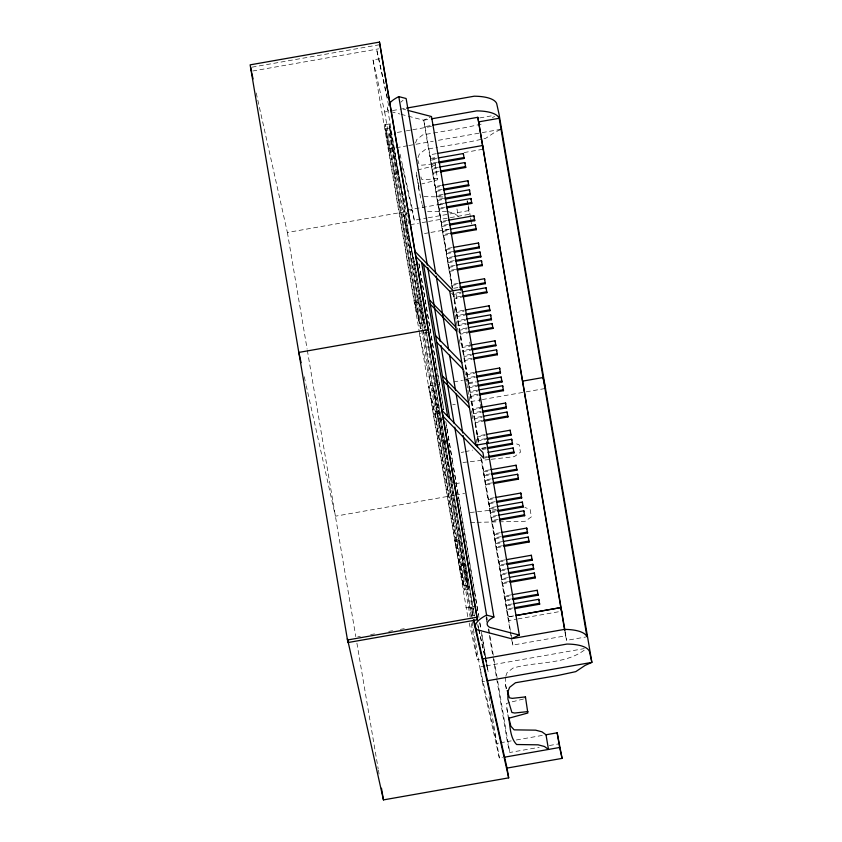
<?xml version="1.0" encoding="UTF-8"?>
<svg xmlns="http://www.w3.org/2000/svg" width="842" height="842" viewBox="0 0 842 842"><rect width="100%" height="100%" fill="white"/><g stroke="black" fill="none" stroke-linecap="round" stroke-linejoin="round"><path stroke-width="0.63" stroke-dasharray="4.21 3.16" d="M417.685 159.77L419.127 164.611L421.958 165.179L435.177 163.706L435.093 165.137L431.325 166.527L416.053 170.368L418.99 190.197L421.958 203.543M435.177 163.706L437.577 179.82L421.926 183.893M418.537 185.04L418.99 190.197M415.538 142.94L416.853 139.467L422.737 134.888L465.321 127.584L483.024 123.763M418.021 157.622L419.337 154.139L425.221 149.56L437.608 147.266M505.81 676.126L507.116 672.653L513.01 668.074C536.638 661.159 564.487 665.096 584.895 649.708M401.118 114.323L423.673 120.217L430.399 117.08M492.381 117.522L494.622 116.522M500.485 129.689L494.864 132.205L485.508 138.446L467.805 142.256L438.85 147.034M523.482 699.018L510.905 702.133M509.715 702.396L506.316 703.554L508.221 717.268M461.29 452.459L463.816 451.933M465.079 451.68L472.657 450.112M481.498 448.281L486.55 447.228M508.105 616.912L514.536 615.776L508.094 616.87L508.915 620.512L516.63 619.154M251.99 67.171L380.037 44.637M252.632 71.023L378.637 48.847M467.763 616.66L373.017 59.908L380.289 58.635M373.017 59.908L384.657 111.965L389.878 111.049M392.435 110.597L398.813 109.471M400.097 109.249L405.202 108.344M385.089 124.742L389.193 124.027M451.975 287.427L423.673 120.217L430.136 119.069M385.783 128.71L389.888 127.995M423.673 120.217L425.094 126.584L431.525 125.447M471.246 616.428L389.541 133.794L393.709 133.068M397.329 132.426L405.065 131.068M406.349 130.836L411.506 129.931M412.791 129.71L432.125 126.311M479.793 117.922L492.675 115.649M388.625 148.676L392.73 147.95A37.553 0.642 80 0 1 389.741 126.174A37.553 0.642 80 0 1 398.498 173.736L394.382 174.462A37.553 0.642 80 0 0 385.636 126.9A37.553 0.642 80 0 0 388.625 148.676L414.706 302.741L420.474 328.527L424.578 327.801L418.811 302.015L392.73 147.95M407.496 145.75L392.025 148.476L408.823 223.625M408.78 145.529L433.272 141.214M438.429 140.309L480.982 132.826M482.266 132.594L501.6 129.194M436.303 153.665L429.873 154.802L452.533 287.511M430.683 158.443L437.114 157.307M464.121 152.56L483.403 149.171M436.872 158.191L430.578 159.296L430.788 160.212L437.082 159.096M437.556 162.201L431.262 163.306L431.462 164.222L437.756 163.116M394.119 173.326L398.224 172.599L396.74 163.948A33.501 0.579 80 0 0 390.372 129.921A33.501 0.579 80 0 0 391.772 141.73L393.077 149.571L388.972 150.297L387.667 142.445A33.501 0.579 80 0 1 386.267 130.636A33.501 0.579 80 0 1 392.635 164.674L419.537 323.444L423.642 322.718L398.224 172.599M438.398 167.211L432.114 168.316L432.314 169.231L438.608 168.116M439.082 171.221L432.788 172.326L432.988 173.242L439.282 172.126M441.482 185.398L435.188 186.503L435.388 187.419L441.682 186.314M442.166 189.408L435.872 190.524L436.072 191.429L442.366 190.324M443.008 194.418L436.714 195.523L436.924 196.439L443.208 195.333M443.692 198.428L437.398 199.533L437.598 200.449L443.892 199.344M444.481 203.132L438.187 204.238L438.398 205.153L444.692 204.038M407.665 210.037L444.113 203.627M256.21 92.999L287.385 232.476L408.749 211.121M410.043 210.889L412.622 210.437L414.275 220.225L427.083 217.973M472.33 618.828L403.771 214.426L407.886 213.7M445.165 207.143L438.871 208.248L439.071 209.163L445.365 208.058M406.886 219.794L404.834 220.162L415.348 267.198L425.61 327.822M428.368 217.741L469.341 210.532L470.373 216.647M410.264 224.688L418.379 223.267M422.116 222.604L427.273 221.699M428.567 221.467L469.383 214.289L467.931 205.732M447.407 220.404L441.113 221.509L441.324 222.425L447.607 221.32M448.091 224.414L441.797 225.519L441.997 226.435L448.291 225.33M424.536 233.529L429.652 232.624M430.925 232.403L448.818 229.256M448.933 229.424L442.639 230.529L442.85 231.445L449.133 230.34M449.617 233.434L443.324 234.539L443.523 235.455L449.817 234.35M452.017 247.611L445.723 248.727L445.923 249.632L452.217 248.527M452.691 251.632L446.397 252.737L446.607 253.642L452.901 252.537M453.543 256.631L447.249 257.747L447.449 258.652L453.743 257.547M403.771 214.426L414.98 264.567L418.064 264.03M454.217 260.641L447.923 261.757L448.133 262.662L454.427 261.557M455.017 265.346L448.723 266.451L448.923 267.367L455.217 266.261M455.701 269.356L449.407 270.461L449.607 271.377L455.901 270.271M458.069 283.386L451.775 284.491L451.986 285.406L458.269 284.291M453.712 288.28L458.753 287.396M460.858 292.185L453.301 293.511L453.512 294.426L461.058 293.09M414.706 302.741L418.811 302.015M461.532 296.195L453.985 297.521L454.185 298.436L461.742 297.1M463.91 310.224L456.353 311.551L456.564 312.456L464.11 311.13M464.584 314.234L457.038 315.561L457.238 316.466L464.795 315.14M465.437 319.244L457.89 320.57L458.09 321.476L465.637 320.149M466.121 323.254L458.564 324.58L458.764 325.486L466.321 324.159M427.694 332.38L419.4 333.842L431.03 385.899L441.113 384.12M466.91 327.948L459.364 329.285L459.564 330.19L467.11 328.864M467.594 331.969L460.037 333.295L460.248 334.2L467.794 332.874M469.836 345.231L462.29 346.557L462.49 347.462L470.036 346.136M470.52 349.241L462.963 350.567L463.163 351.472L470.72 350.146M471.362 354.25L463.816 355.577L464.016 356.482L471.562 355.156M472.046 358.26L464.489 359.587L464.689 360.492L472.246 359.166M474.446 372.438L466.889 373.764L467.1 374.679L474.646 373.343M475.12 376.448L467.573 377.774L467.773 378.69L475.33 377.353M428.81 386.057L432.925 385.341L438.682 411.128L434.577 411.854L428.81 386.057L456.648 549.91A33.501 0.579 80 0 0 463.016 583.948A33.501 0.579 80 0 0 461.616 572.139L434.893 414.18L429.746 391.141L433.851 390.425L439.008 413.454L465.721 571.413A33.501 0.579 80 0 1 467.121 583.222A33.501 0.579 80 0 1 460.753 549.194L432.925 385.341M453.701 381.91L462.521 380.352M463.784 380.131L467.563 379.468L469.794 389.478M468.415 382.784L475.972 381.458M468.626 383.689L476.172 382.363M476.646 385.468L469.099 386.794L469.299 387.709L476.856 386.373M477.446 390.172L469.889 391.498L470.099 392.404L477.646 391.077M478.119 394.182L470.573 395.508L470.773 396.414L478.33 395.087M438.493 407.275L435.914 407.728L451.575 477.782M452.67 404.781L455.248 404.328M470.72 401.602L481.035 399.792M482.329 399.561L524.871 392.077M526.155 391.846L545.5 388.446M434.893 414.18L439.008 413.454M480.372 407.444L472.815 408.77L473.025 409.675L480.572 408.349M438.345 418.611L442.45 417.885M481.045 411.454L473.499 412.78L473.699 413.696L481.256 412.359M438.682 420.116L442.797 419.39M481.898 416.464L474.341 417.79L474.551 418.695L482.098 417.369M482.571 420.474L475.025 421.8L475.225 422.705L482.782 421.379M484.971 434.651L477.425 435.977L477.625 436.893L485.181 435.556M485.655 438.661L478.109 439.987L478.309 440.903L485.855 439.577M482.15 448.565L485.918 447.902M482.35 449.481L486.129 448.818M484.876 457.059L487.402 456.617M485.087 457.964L487.602 457.522M489.644 469.878L483.35 470.983L483.55 471.899L489.844 470.783M490.318 473.888L484.034 474.993L484.234 475.909L490.528 474.804M455.312 483.74L462.269 482.519M491.17 478.898L484.876 480.003L485.076 480.919L491.37 479.803M491.854 482.908L485.56 484.013L485.76 484.929L492.054 483.813M454.248 495.275L335.411 516.188L306.246 385.689M455.543 495.054L464.584 493.465M494.349 497.696L488.065 498.811L488.265 499.716L494.559 498.611M495.033 501.706L488.739 502.821L488.939 503.727L495.233 502.621M495.885 506.716L489.591 507.821L489.791 508.736L496.085 507.631M496.559 510.726L490.265 511.841L490.476 512.746L496.759 511.641M497.359 515.43L491.065 516.535L491.265 517.451L497.559 516.346M498.032 519.44L491.739 520.545L491.949 521.461L498.243 520.356M500.285 532.702L493.991 533.817L494.191 534.723L500.485 533.617M455.164 541.259L459.269 540.543M500.958 536.712L494.664 537.827L494.875 538.733L501.158 537.628M501.811 541.722L495.517 542.827L495.717 543.743L502.011 542.637M502.485 545.732L496.191 546.847L496.401 547.753L502.685 546.647M460.311 564.298L464.416 563.572M460.658 565.919L464.763 565.192A37.553 0.642 80 0 1 467.752 586.958A37.553 0.642 80 0 1 459.006 539.406L454.89 540.122A37.553 0.642 80 0 0 463.647 587.684A37.553 0.642 80 0 0 460.658 565.919L434.577 411.854M504.884 559.919L498.59 561.025L498.801 561.93L505.095 560.825M505.568 563.929L499.274 565.035L499.474 565.94L505.768 564.835M506.41 568.929L500.116 570.045L500.327 570.95L506.621 569.845M507.094 572.949L500.801 574.055L501.001 574.96L507.294 573.855M507.884 577.644L501.6 578.759L501.8 579.664L508.094 578.559M463.5 585.874L467.605 585.148M508.568 581.654L502.274 582.769L502.474 583.674L508.768 582.569M464.195 589.842L468.299 589.116M510.81 594.926L504.516 596.031L504.726 596.936L511.02 595.831M511.494 598.936L505.2 600.041L505.4 600.946L511.694 599.841M465.773 607.777L474.078 606.314M512.336 603.935L506.053 605.051L506.252 605.956L512.546 604.851M513.02 607.956L506.726 609.061L506.926 609.966L513.22 608.861M357.734 636.857L360.323 636.405M370.648 634.584L374.522 633.9M388.73 631.405L392.604 630.721M400.35 629.363L404.223 628.679M517.914 618.923L561.635 611.229M511.736 639.994L512.873 645.088L565.603 635.815L566.613 640.362L585.674 637.015M469.183 623.006L477.414 659.823L479.498 659.454M484.96 666.075L479.803 666.98L496.885 743.412L499.211 743.002M486.255 665.854L584.232 648.614M472.12 621.617L482.287 681.662L485.424 681.104M500.369 742.791L511.189 740.886M516.346 739.981L546.005 734.771M489.328 635.278L507.326 741.57L509.768 752.485L539.154 747.317M549.384 745.517L558.33 743.949M482.287 681.662L499.369 758.084L502.506 757.526M437.661 178.378L424.442 179.851L421.61 179.283L420.895 176.862M462.984 462.479L489.928 459.437M491.212 459.29L514.304 456.68L520.451 452.249L519.209 444.913L513.925 442.839M470.152 512.536L497.096 509.494M470.52 522.461L475.73 522.345M477.035 522.324L497.885 521.872M499.18 521.84L525.24 521.272L531.386 516.841L530.144 509.505L524.861 507.431M423.852 196.66L442.829 196.933M427.599 211.353L446.576 211.626M403.297 109.186L405.749 109.828M391.088 111.712L399.866 113.996M447.849 211.647L454.164 213.31L458.216 216.257L456.764 207.69M451.522 293.174L456.88 298.678L456.017 293.616M505.368 677.284L505.421 684.472L506.863 689.314M422.221 204.743L423.094 207.711M467.173 200.828L467.984 204.469M468.257 205.68L469.341 210.532M470.741 220.351L471.552 223.993M416.506 175.525L419.737 190.071M387.457 97.83L376.584 49.215L389.309 108.502M400.034 154.139L412.622 210.437M402.16 166L414.275 220.225M418.884 263.925L423.6 290.985M389.541 133.794L405.77 206.395M423.642 322.718L418.495 299.689L414.39 300.415L419.537 323.444M506.779 708.711L508.41 716.047M451.859 479.056L452.712 482.876M477.793 624.48L478.645 628.29M478.93 629.563L484.897 656.265M485.181 657.539L487.171 666.432L481.487 632.889M477.856 625.785L478.414 628.29M478.698 629.542L488.223 672.169L486.255 660.538M472.983 615.744L470.994 606.85L472.446 615.418M304.246 376.732L305.962 384.405M565.098 631.384L566.613 640.362M564.95 631.963L565.603 635.815M470.583 217.868L471.204 221.541M467.1 200.838L467.72 204.511M469.71 342.105L470.373 345.999M479.151 397.845L480.024 403.034M480.245 404.328L480.898 408.223M453.406 292.669L478.972 443.681M481.603 459.174L508.915 620.512M425.094 126.584L452.459 288.501M453.101 292.006L478.74 443.46M481.371 458.995L510.926 633.542M511.136 634.826L512.873 645.088M452.859 292.616L478.319 442.987M480.729 457.248L511.452 638.72M454.154 308.688L455.027 313.866M455.248 315.161L456.122 320.328M456.343 321.623L457.217 326.791M457.438 328.085L458.09 331.969M459.406 339.726L460.058 343.61M464.658 370.764L465.531 375.932M465.752 377.227L466.626 382.405M466.847 383.699L467.72 388.867M467.942 390.162L468.815 395.33M469.036 396.624L469.699 400.508M471.446 410.854L471.888 413.433M472.099 414.727L472.762 418.611M476.267 439.303L476.919 443.176M505.421 684.472L506.242 689.366M486.718 616.376L487.381 620.27M488.918 629.342L493.749 657.865M493.959 659.16L497.475 679.894M497.696 681.189L509.768 752.485M486.255 617.133L486.697 619.723M488.234 628.795L489.107 633.984M486.108 617.933L486.981 623.112M419.095 263.851L443.808 409.843M445.776 421.474L453.217 465.405M453.659 468.026L479.035 617.902M479.908 623.069L481.224 630.826M481.445 632.11L486.034 659.244M423.821 292.269L435.177 359.355M435.398 360.65L440.419 390.32M440.64 391.604L443.692 409.665M446.313 425.147L446.755 427.725M446.976 429.02L451.996 458.69M452.217 459.985L453.091 465.142M453.533 467.763L458.774 498.727M458.995 500.011L464.016 529.692M464.237 530.976L474.499 591.61M474.72 592.894L475.593 598.062M475.814 599.346L478.435 614.828M479.74 622.575L480.614 627.732M434.998 377.858L435.661 381.742M445.534 440.082L446.197 443.966M488.992 696.744L499.369 758.084M414.98 264.567L426.136 330.464M426.357 331.759L449.544 468.71M449.775 470.047L474.488 616.039M425.831 329.117L474.32 615.555M387.615 108.881L425.136 330.548M425.357 331.843L473.415 615.734M384.657 111.965L421.41 329.043M421.632 330.338L470.194 617.186M471.288 623.648L477.414 659.823M394.382 174.462L420.474 328.527M287.385 232.476L307.12 349.072M307.341 350.367L355.819 636.668M356.913 643.141L378.184 768.809M378.405 770.104L379.058 773.987M388.583 111.049A38.511 13.535 -9.6 0 1 388.225 105.292M400.855 102.229A23.25 8.167 -9.6 0 1 403.055 100.335"/><path stroke-width="1.26" d="M525.366 698.323L525.44 696.892L512.22 698.365L509.399 697.797L507.231 690.524M525.44 696.892L527.85 713.006L508.8 718.226C510.263 727.014 510.115 737.781 516.609 744.517L538.112 744.833L544.437 746.496L548.489 749.443L546.005 734.771L541.953 731.824L535.628 730.161L514.115 729.846L510.883 726.225L508.673 717.247M454.754 427.157L486.581 615.113A38.511 13.535 -9.6 0 0 476.372 629.563L511.452 638.72L519.303 635.068L486.613 441.924M515.82 615.555L560.825 607.587L561.835 612.145M379.468 42.1L250.127 64.855L347.493 639.994L348.062 642.53L477.414 619.765L379.468 42.1L477.414 619.765M406.486 108.123L474.204 96.209A38.143 13.398 -9.6 0 1 496.685 103.598L499.117 114.523L591.873 662.38L585.127 665.391L575.77 671.632L558.067 675.442L515.493 682.746L509.599 687.325L507.852 691.966L507.905 699.144L511.883 712.469L514.704 713.037L527.934 711.564M431.43 118.848L476.688 110.881A38.143 13.398 -9.6 0 1 499.169 118.28L586.948 636.784A38.143 13.398 -9.6 0 0 564.466 629.395L511.452 638.72M432.809 125.226L477.814 117.301L564.877 630.1M478.835 121.848L499.169 118.28M437.587 153.444L482.592 145.519L483.613 150.076M438.135 157.97L463.3 153.539L463.51 154.454M438.808 161.98L463.984 157.549L464.184 158.464L439.019 162.895M439.661 166.99L464.826 162.559L465.037 163.474M440.334 171L465.51 166.569L465.71 167.484L440.545 171.905M442.745 185.177L467.91 180.746L468.11 181.661M443.418 189.187L468.594 184.766L468.794 185.672L443.618 190.103M444.271 194.197L469.436 189.766L469.636 190.681M444.944 198.207L470.12 193.776L470.32 194.691L445.144 199.122M445.744 202.911L470.91 198.48L471.12 199.396M446.418 206.921L471.594 202.49L471.794 203.406L446.628 207.837M448.67 220.183L473.835 215.752L474.035 216.668M449.344 224.193L474.52 219.762L474.72 220.678L449.544 225.109M450.196 229.203L475.362 224.772L475.572 225.688M450.87 233.213L476.046 228.782L476.246 229.698L451.08 234.129M453.27 247.39L478.445 242.97L478.645 243.875M453.954 251.4L479.119 246.98L479.33 247.885L454.154 252.316M454.796 256.41L479.972 251.99L480.172 252.895M455.48 260.42L480.645 256L480.856 256.905L455.68 261.336M456.28 265.125L481.445 260.694L481.645 261.609M456.953 269.135L482.129 264.704L482.329 265.619L457.153 270.05M459.332 283.165L484.497 278.734L484.708 279.649M460.006 287.175L485.181 282.744L485.381 283.659L460.216 288.08M449.765 291.364L462.09 289.195L488.139 443.081L475.814 445.25L449.765 291.364L415.916 256.568M462.111 291.963L486.023 287.753L486.234 288.669M462.795 295.974L486.708 291.764L486.908 292.679L462.995 296.879M465.173 310.003L489.076 305.793L489.286 306.698M465.847 314.013L489.76 309.803L489.96 310.709L466.047 314.919M466.7 319.023L490.612 314.813L490.812 315.718M428.157 329.664L298.815 352.419L301.099 362.66M467.373 323.033L491.286 318.823L491.486 319.728L467.573 323.938M468.173 327.727L492.086 323.528L492.286 324.433M468.847 331.737L492.759 327.538L492.97 328.443L469.057 332.653M471.099 345.01L495.012 340.8L495.212 341.705M471.773 349.02L495.685 344.81L495.885 345.715L471.973 349.925M472.625 354.019L496.538 349.819L496.738 350.725M473.299 358.039L497.212 353.829L497.412 354.735L473.509 358.945M475.698 372.217L499.611 368.007L499.822 368.922M476.383 376.227L500.295 372.017L500.495 372.932L476.583 377.132M477.225 381.237L501.137 377.027L501.348 377.932M477.909 385.247L501.821 381.037L502.021 381.952L478.109 386.152M522.724 381.11L543.058 377.532L545.5 388.446M478.709 389.951L502.611 385.741L502.821 386.646M479.382 393.961L503.295 389.751L503.495 390.656L479.582 394.866M481.624 407.223L505.537 403.013L505.747 403.918M482.308 411.233L506.221 407.023L506.421 407.938L482.508 412.138M483.15 416.243L507.063 412.033L507.273 412.938M483.834 420.253L507.747 416.043L507.947 416.948L484.034 421.158M486.234 434.43L510.147 430.22L510.347 431.136M486.918 438.44L510.82 434.23L511.031 435.146L487.118 439.356M486.508 443.671L511.673 439.24L511.873 440.155M487.181 447.681L512.357 443.25L512.557 444.166L487.381 448.586M487.981 452.386L513.146 447.955L513.357 448.86M488.655 456.396L513.831 451.965L514.03 452.88L488.865 457.301M490.907 469.657L516.072 465.226L516.272 466.142M491.581 473.667L516.756 469.236L516.956 470.152L491.781 474.583M492.433 478.677L517.598 474.246L517.798 475.162M493.107 482.687L518.283 478.256L518.483 479.172L493.307 483.592M495.612 497.475L520.788 493.054L520.987 493.959M496.296 501.485L521.461 497.064L521.661 497.969L496.496 502.4M497.138 506.495L522.314 502.064L522.514 502.979M497.822 510.505L522.987 506.084L523.187 506.989L498.022 511.42M498.611 515.209L523.787 510.778L523.987 511.694M499.295 519.219L524.461 514.788L524.671 515.704L499.495 520.135M501.537 532.481L526.713 528.06L526.913 528.965M502.221 536.491L527.387 532.07L527.587 532.975L502.421 537.407M503.063 541.501L528.239 537.07L528.439 537.985M503.748 545.511L528.913 541.09L529.123 541.995L503.948 546.426M506.147 559.698L531.313 555.267L531.523 556.173M506.821 563.708L531.997 559.277L532.197 560.183L507.031 564.614M507.673 568.708L532.839 564.287L533.049 565.192M508.347 572.728L533.523 568.297L533.723 569.203L508.557 573.634M509.147 577.423L534.323 573.002L534.523 573.907M509.831 581.433L534.996 577.012L535.196 577.917L510.031 582.348M512.073 594.694L537.238 590.274L537.449 591.179M512.746 598.715L537.922 594.284L538.122 595.189L512.957 599.62M513.599 603.714L538.764 599.293L538.975 600.199M514.283 607.724L539.448 603.304L539.648 604.209L514.483 608.64M347.493 639.994L476.846 617.228M515.809 615.513L560.825 607.587M482.624 658.907L566.95 644.067A38.143 13.398 -9.6 0 1 589.432 651.466L591.873 662.38L487.507 680.746M546.005 734.771L557.162 732.803L562.088 758.389L507.031 768.083L473.835 619.554M504.59 757.168L559.646 747.475L562.088 758.389M348.062 642.53L347.409 638.678L383.447 799.9L508.684 777.861L507.031 768.083M390.004 102.777A38.511 13.535 -9.6 0 1 398.792 96.609L406.128 98.514L435.756 273.513M408.202 110.47L431.525 116.554L460.932 290.258M486.581 615.113L493.907 617.028A23.25 8.167 -9.6 0 0 489.844 627.385L519.303 635.068M415.064 251.495L453.291 290.806M429.588 300.078L455.806 327.043M430.283 304.194L456.501 331.148M435.619 335.748L461.848 362.713M436.724 342.262L462.942 369.217M442.439 375.995L468.657 402.95M443.239 380.752L469.457 407.707M441.976 410.443L482.929 452.564L483.908 458.311L442.945 416.201M473.509 620.48L508.684 777.861M251.632 72.528L253.063 78.927M477.814 117.301L564.729 630.679M463.3 153.539L464.184 158.464M464.826 162.559L465.71 167.484M467.91 180.746L468.794 185.672M469.436 189.766L470.32 194.691M470.91 198.48L471.794 203.406M473.835 215.752L474.72 220.678M475.362 224.772L476.246 229.698M478.445 242.97L479.33 247.885M479.972 251.99L480.856 256.905M481.445 260.694L482.329 265.619M484.497 278.734L485.381 283.659M486.023 287.753L486.908 292.679M489.076 305.793L489.96 310.709M490.612 314.813L491.486 319.728M492.086 323.528L492.97 328.443M495.012 340.8L495.885 345.715M496.538 349.819L497.412 354.735M499.611 368.007L500.495 372.932M501.137 377.027L502.021 381.952M502.611 385.741L503.495 390.656M505.537 403.013L506.421 407.938M507.063 412.033L507.947 416.948M510.147 430.22L511.031 435.146M511.673 439.24L512.557 444.166M513.146 447.955L514.03 452.88M516.072 465.226L516.956 470.152M517.598 474.246L518.483 479.172M520.788 493.054L521.661 497.969M522.314 502.064L523.187 506.989M523.787 510.778L524.671 515.704M526.713 528.06L527.587 532.975M528.239 537.07L529.123 541.995M531.313 555.267L532.197 560.183M532.839 564.287L533.723 569.203M534.323 573.002L535.196 577.917M537.238 590.274L538.122 595.189M538.764 599.293L539.648 604.209M557.162 732.803L559.646 747.475M477.14 444.471L477.582 447.06M436.188 276.113L448.702 349.998M449.575 355.187L455.501 390.183M456.164 394.067L462.742 432.956M463.184 435.556L493.907 617.028M398.792 96.609L427.326 265.125M427.757 267.714L440.271 341.599M440.934 345.494L454.101 423.263M423.547 264.399L449.596 418.285M421.61 262.42L447.66 416.306M381.479 788.238L383.447 799.9M250.695 67.392L251.348 71.244"/></g></svg>
